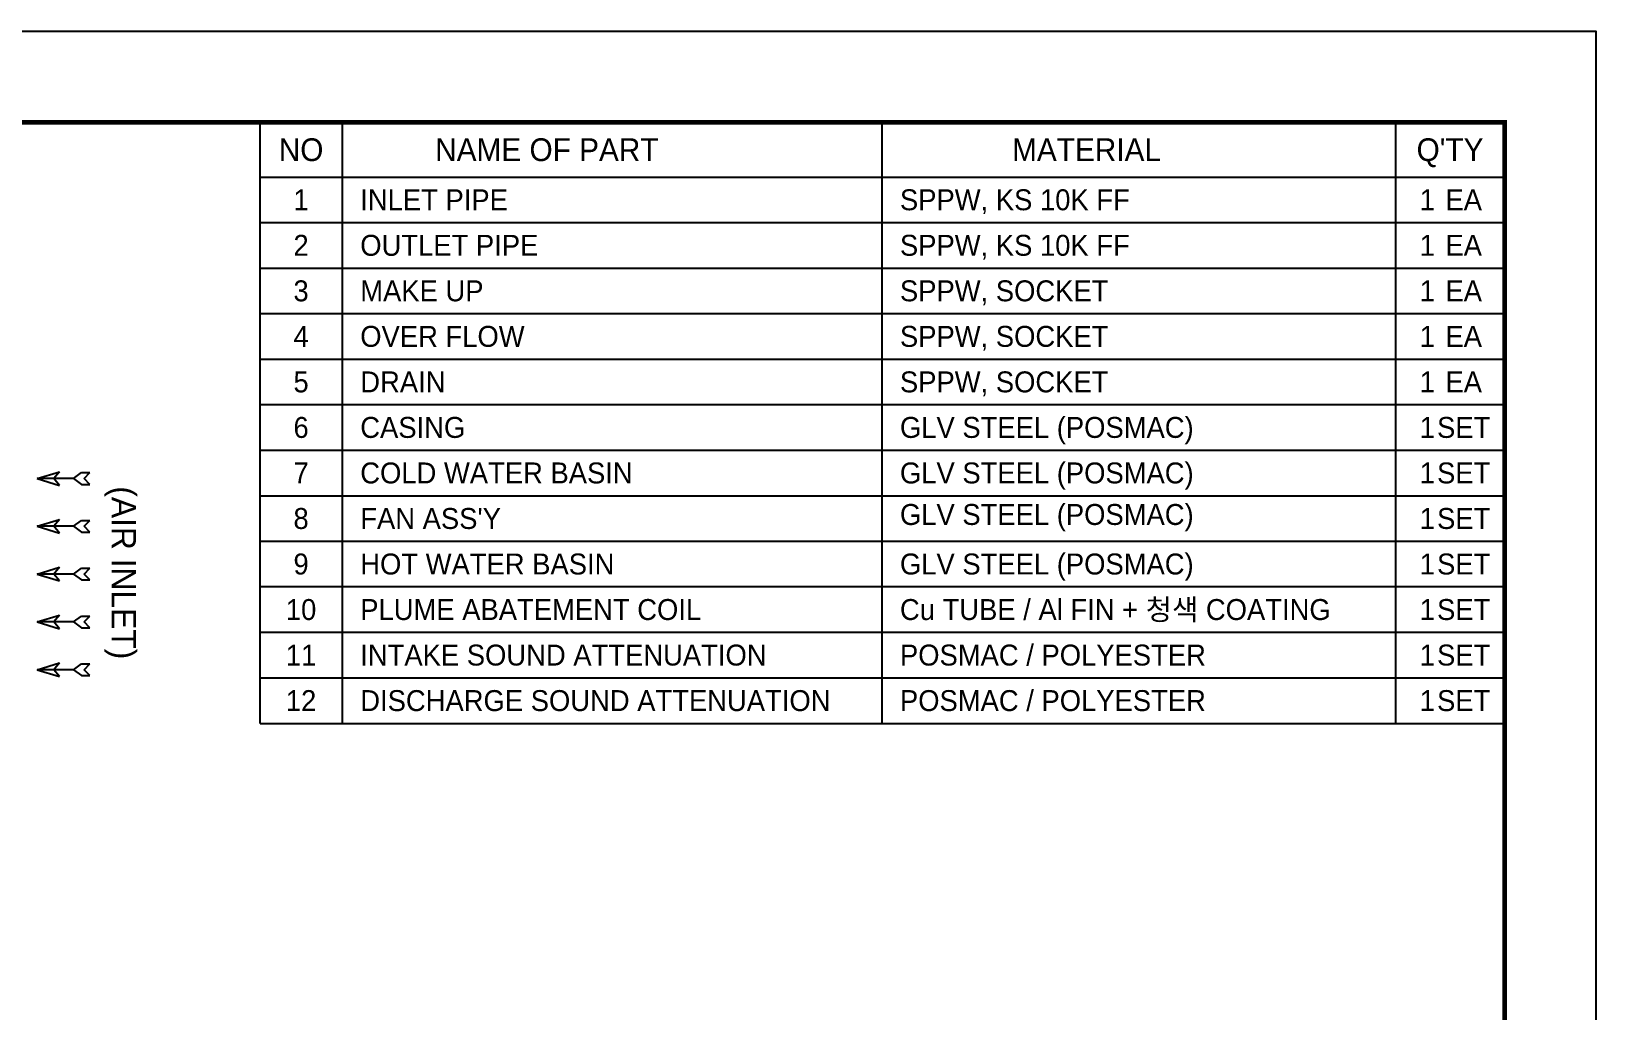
# Model space of a CAD drawing. Header units: millimetres. Extents: x -662366 to 32042, y -139401 to 24090.
# Drawn here: x 20013 to 32042, y 16561 to 24090 of the extents above; entities that cross this region are included whole.
import ezdxf
from ezdxf.enums import TextEntityAlignment as Align

# ---------------------------------------------------------------- set-up
doc = ezdxf.new("R2010")
doc.units = ezdxf.units.MM
for name, color, linetype in [('냉각탑_box', 1, 'Continuous'), ('냉각탑_dim', 1, 'Continuous'), ('냉각탑_form', 1, 'Continuous'), ('냉각탑_text', 3, 'Continuous')]:
    doc.layers.add(name, color=color, linetype=linetype)
doc.styles.add('돋움', font='Dotum.ttf')

# ---------------------------------------------------------------- blocks, each defined once
blk = doc.blocks.new('화살표 IN OUT')
at = {"layer": '냉각탑_dim'}
for p, q in [((-323, 43), (-384, 43)), ((-343, 0), (-384, 43)), ((-384, -43), (-343, 0)), ((-266, 0), (-323, 43)), ((-266, 0), (-323, -43)), ((-266, 0), (0, 0)), ((-163, 50), (-122, 0)), ((0, 0), (-163, 50)), ((-163, -50), (-122, 0)), ((0, 0), (-163, -50)), ((-323, -43), (-384, -43))]:
    blk.add_line(p, q, dxfattribs=at)

msp = doc.modelspace()

# ---------------------------------------------------------------- linework, layer by layer
at = {"layer": 'Defpoints'}
msp.add_lwpolyline([(2635.3, 24090), (32042.5, 24090), (32042.5, 3295), (2635.3, 3295)], close=True, dxfattribs=at)
at = {"layer": '냉각탑_box'}
for p, q in [((21772.3, 18769.9), (21772.3, 23389.9)), ((21772.3, 23389.9), (31342.3, 23389.9)), ((22402.3, 23389.9), (22402.3, 18769.9)), ((26552.3, 23389.9), (26552.3, 18769.9)), ((30502.3, 23389.9), (30502.3, 18769.9)), ((31342.3, 23389.9), (31342.3, 19819.9)), ((21772.3, 22969.9), (31342.3, 22969.9)), ((21772.3, 22619.9), (31342.3, 22619.9)), ((21772.3, 22269.9), (31342.3, 22269.9)), ((21772.3, 21919.9), (31342.3, 21919.9)), ((21772.3, 21569.9), (31342.3, 21569.9)), ((21772.3, 21219.9), (31342.3, 21219.9)), ((21772.3, 20869.9), (31342.3, 20869.9)), ((21772.3, 20519.9), (31342.3, 20519.9)), ((21772.3, 20169.9), (31342.3, 20169.9)), ((31342.3, 19819.9), (21772.3, 19819.9)), ((21772.3, 19469.9), (31342.3, 19469.9)), ((21772.3, 19119.9), (31342.3, 19119.9)), ((21772.3, 18769.9), (31342.3, 18769.9))]:
    msp.add_line(p, q, dxfattribs=at)
at = {"layer": '냉각탑_form', "const_width": 35}
msp.add_lwpolyline([(3335.5, 23389.9), (3335.5, 3995.1), (31342.3, 3995.1), (31342.3, 23389.9)], close=True, dxfattribs=at)

# ---------------------------------------------------------------- block references
at = {"layer": '냉각탑_dim', "xscale": -1.04999997375291, "yscale": 1.04999997374806, "zscale": 1.04999997375}
for p in [(20058.9, 20652.2), (20058.9, 20284.7), (20058.9, 19917.2), (20058.9, 19549.7), (20058.9, 19182.2)]:
    msp.add_blockref('화살표 IN OUT', p, dxfattribs=at)

# ---------------------------------------------------------------- texts
at = {"layer": '냉각탑_text', "style": '돋움'}
for s, height, p in [('NO', 175, (22087.3, 23179.9)), ('NAME OF PART', 175, (23977.3, 23179.9)), ('MATERIAL', 175, (28127.3, 23179.9)), ("Q'TY", 175, (30922.3, 23179.9)), ('1', 161, (22087.3, 22794.9)), ('1', 161, (30747.3, 22794.9)), ('EA', 161, (31027.3, 22794.9)), ('2', 161, (22087.3, 22444.9)), ('1', 161, (30747.3, 22444.9)), ('EA', 161, (31027.3, 22444.9)), ('3', 161, (22087.3, 22094.9)), ('1', 161, (30747.3, 22094.9)), ('EA', 161, (31027.3, 22094.9)), ('4', 161, (22087.3, 21744.9)), ('1', 161, (30747.3, 21744.9)), ('EA', 161, (31027.3, 21744.9)), ('5', 161, (22087.3, 21394.9)), ('1', 161, (30747.3, 21394.9)), ('EA', 161, (31027.3, 21394.9)), ('6', 161, (22087.3, 21044.9)), ('1', 161, (30747.3, 21044.9)), ('SET', 161, (31027.3, 21044.9)), ('7', 161, (22087.3, 20694.9)), ('1', 161, (30747.3, 20694.9)), ('SET', 161, (31027.3, 20694.9)), ('8', 161, (22087.3, 20344.9)), ('1', 161, (30747.3, 20344.9)), ('SET', 161, (31027.3, 20344.9)), ('9', 161, (22087.3, 19994.9)), ('1', 161, (30747.3, 19994.9)), ('SET', 161, (31027.3, 19994.9)), ('10', 161, (22087.3, 19644.9)), ('1', 161, (30747.3, 19644.9)), ('SET', 161, (31027.3, 19644.9)), ('11', 161, (22087.3, 19294.9)), ('1', 161, (30747.3, 19294.9)), ('SET', 161, (31027.3, 19294.9)), ('12', 161, (22087.3, 18944.9)), ('1', 161, (30747.3, 18944.9)), ('SET', 161, (31027.3, 18944.9))]:
    msp.add_text(s, height=height, dxfattribs=at).set_placement(p, align=Align.MIDDLE_CENTER)
for s, p in [('INLET PIPE', (22542.3, 22794.9)), ('SPPW, KS 10K FF', (26692.3, 22794.9)), ('OUTLET PIPE', (22542.3, 22444.9)), ('SPPW, KS 10K FF', (26692.3, 22444.9)), ('MAKE UP', (22542.3, 22094.9)), ('SPPW, SOCKET', (26692.3, 22094.9)), ('OVER FLOW', (22542.3, 21744.9)), ('SPPW, SOCKET', (26692.3, 21744.9)), ('DRAIN', (22542.3, 21394.9)), ('SPPW, SOCKET', (26692.3, 21394.9)), ('CASING', (22542.3, 21044.9)), ('GLV STEEL (POSMAC)', (26692.3, 21044.9)), ('COLD WATER BASIN', (22542.3, 20694.9)), ('GLV STEEL (POSMAC)', (26692.3, 20694.9)), ('GLV STEEL (POSMAC)', (26692.3, 20375.7)), ("FAN ASS'Y", (22542.3, 20344.9)), ('HOT WATER BASIN', (22542.3, 19994.9)), ('GLV STEEL (POSMAC)', (26692.3, 19994.9)), ('Cu TUBE / Al FIN + 청색 COATING', (26692.3, 19644.9)), ('PLUME ABATEMENT COIL', (22542.3, 19644.9)), ('INTAKE SOUND ATTENUATION', (22542.3, 19294.9)), ('POSMAC / POLYESTER', (26692.3, 19294.9)), ('DISCHARGE SOUND ATTENUATION', (22542.3, 18944.9)), ('POSMAC / POLYESTER', (26692.3, 18944.9))]:
    msp.add_text(s, height=161, dxfattribs=at).set_placement(p, align=Align.MIDDLE_LEFT)
msp.add_text('(AIR INLET)', height=186.667, rotation=270, dxfattribs=at).set_placement((20724.8, 19927.3), align=Align.MIDDLE_CENTER)

doc.saveas('drawing.dxf')
